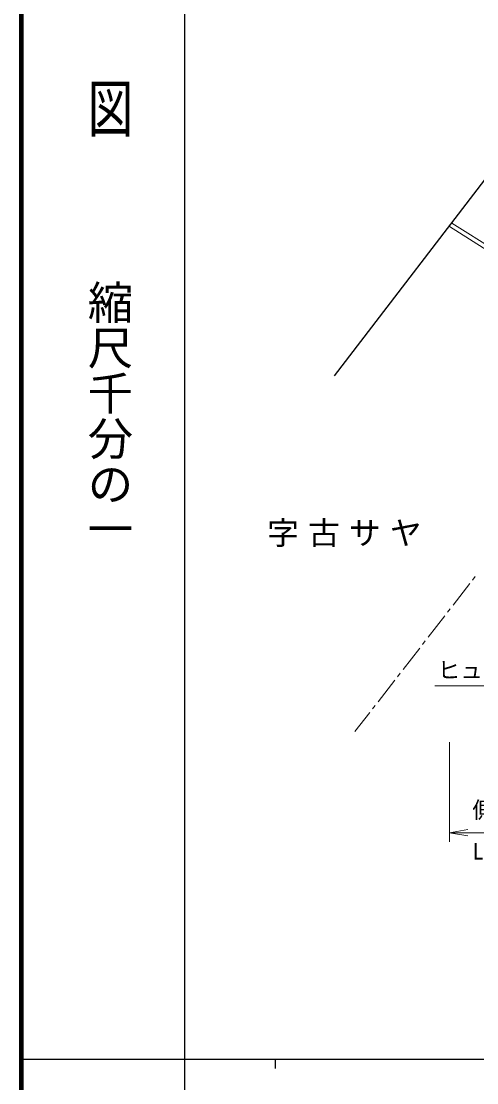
# Model space of a CAD drawing. Units: millimetres, scale not verified. Extents: x 40000 to 680000, y 20000 to 380000.
# Drawn here: x 40000 to 90250, y 202409 to 319524 of the extents above; entities that cross this region are included whole.
import ezdxf
from ezdxf.enums import TextEntityAlignment as Align

# ---------------------------------------------------------------- set-up
doc = ezdxf.new("R2010")
doc.units = ezdxf.units.MM
doc.header["$LTSCALE"] = 1000
for name, color, linetype, lineweight in [('M-BMK-HTXT', 7, 'Continuous', 13), ('M-BMK-OTRS', 5, 'Continuous', 25), ('M-STR-HTXT', 7, 'Continuous', 13), ('M-TTL', 2, 'Continuous', 140), ('M-TTL-BAND', 7, 'Continuous', 25), ('M-WORK', 1, 'Continuous', 13)]:
    doc.layers.add(name, color=color, linetype=linetype, lineweight=lineweight)
doc.styles.add('@ＭＳ ゴシック', font='')
doc.styles.add('ＭＳ ゴシック', font='')
doc.styles.get('@ＭＳ ゴシック').set_extended_font_data('@MS Gothic')
doc.styles.get('ＭＳ ゴシック').set_extended_font_data('MS Gothic')

# ---------------------------------------------------------------- blocks, each defined once
blk = doc.blocks.new('open_arrow')
at = {"color": 0, "linetype": 'Continuous', "lineweight": -2}
blk.add_lwpolyline([(7.5, 1.25), (0, 0), (7.5, -1.25)], dxfattribs=at)

msp = doc.modelspace()

# ---------------------------------------------------------------- linework, layer by layer
at = {"layer": 'M-BMK-HTXT'}
for p, q in [((89785, 257874), (90092, 258269)), ((87639, 255109), (89479, 257479)), ((87026, 254319), (87333, 254714)), ((84880, 251554), (86720, 253924)), ((84267, 250764), (84574, 251159)), ((82121, 247999), (83961, 250369)), ((81508, 247209), (81815, 247604)), ((79362, 244444), (81201, 246814)), ((78749, 243654), (79055, 244049)), ((76808, 241154), (78442, 243259))]:
    msp.add_line(p, q, dxfattribs=at)
at = {"layer": 'M-BMK-OTRS'}
msp.add_line((74564, 280419), (92834, 304214), dxfattribs=at)
at = {"layer": 'M-STR-HTXT'}
for p, q in [((87255, 240000), (87255, 229000)), ((87255, 230000), (99097, 230000))]:
    msp.add_line(p, q, dxfattribs=at)
msp.add_lwpolyline([(123414, 259844), (114360, 246200), (85610, 246200)], dxfattribs=at)
at = {"layer": 'M-TTL'}
msp.add_line((40000, 380000), (40000, 20000), dxfattribs=at)
at = {"layer": 'M-TTL-BAND'}
for p, q in [((58000, 370000), (58000, 20000)), ((40000, 205000), (579000, 205000)), ((68000, 205000), (68000, 204000))]:
    msp.add_line(p, q, dxfattribs=at)
at = {"layer": 'M-WORK'}
for p, q in [((87255, 296881), (92059, 293836)), ((87496, 297261), (92303, 294213))]:
    msp.add_line(p, q, dxfattribs=at)

# ---------------------------------------------------------------- block references
at = {"layer": 'M-STR-HTXT', "xscale": 267, "yscale": 267}
msp.add_blockref('open_arrow', (87255, 230000), dxfattribs=at)

# ---------------------------------------------------------------- texts
at = {"layer": 'M-BMK-HTXT', "insert": (76158, 262927), "char_height": 2566, "attachment_point": 5, "style": 'ＭＳ ゴシック'}
msp.add_mtext('\\T1.29;字古サヤ', dxfattribs=at)
at = {"layer": 'M-STR-HTXT', "style": 'ＭＳ ゴシック'}
for s, p in [('ヒューム管 φ800 L=37.0', (99985, 247950)), ('側\u3000溝', (93517, 232507))]:
    msp.add_text(s, height=1833, dxfattribs=at).set_placement(p, align=Align.MIDDLE_CENTER)
msp.add_text('L=17.0', height=1833, dxfattribs=at).set_placement((93512, 226485), align=Align.BOTTOM_CENTER)
at = {"layer": 'M-TTL-BAND', "style": '@ＭＳ ゴシック', "width": 1.4}
msp.add_text('平  面  図', height=3666, rotation=270, dxfattribs=at).set_placement((49777, 306475), align=Align.MIDDLE_RIGHT)
at = {"layer": 'M-TTL-BAND', "style": '@ＭＳ ゴシック'}
msp.add_text('縮尺千分の一', height=3666, rotation=270, dxfattribs=at).set_placement((49777, 261030), align=Align.MIDDLE_RIGHT)

doc.saveas('drawing.dxf')
